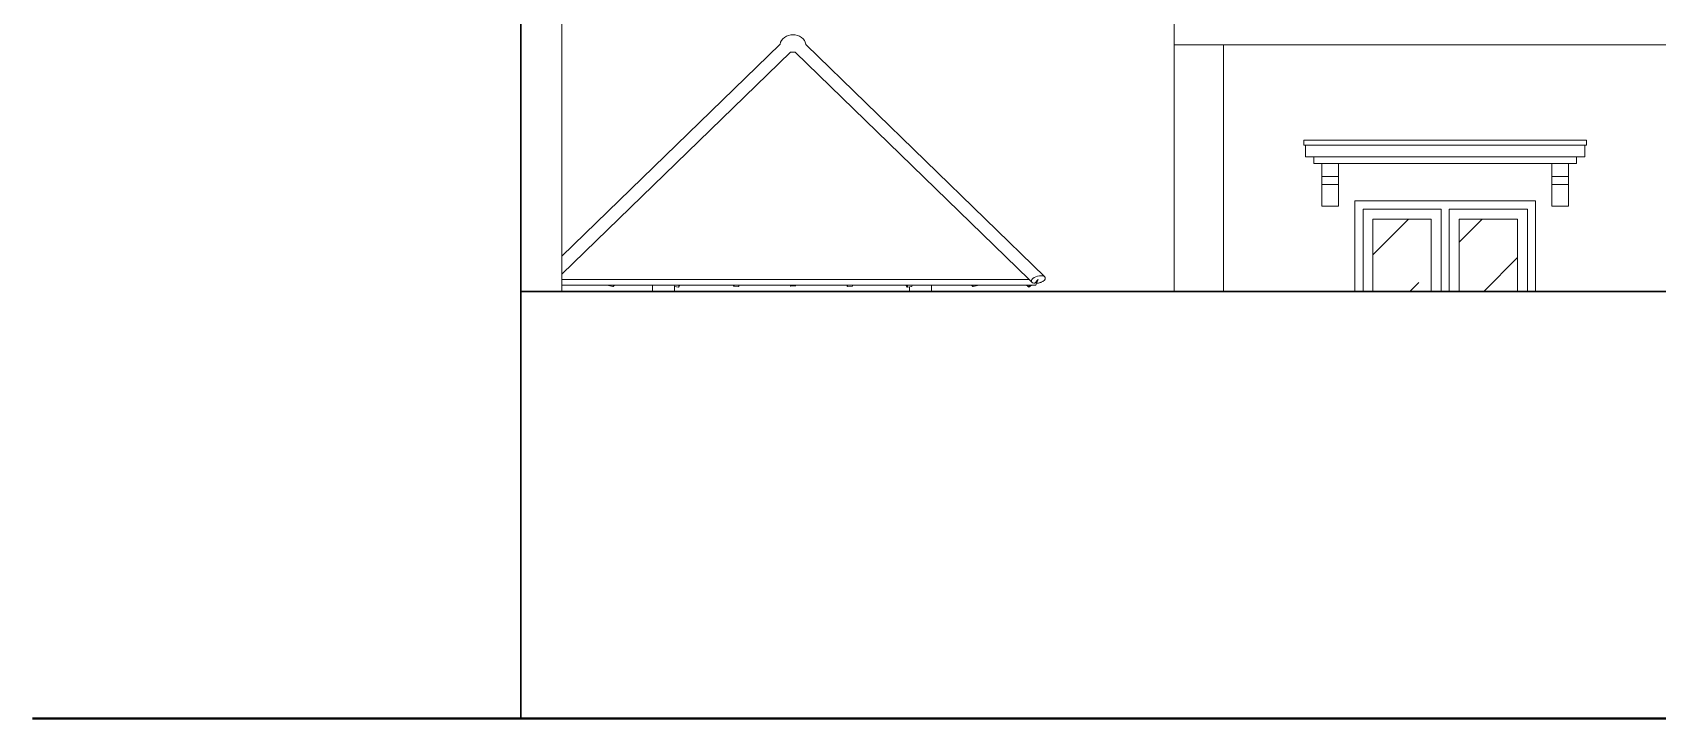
# Model space of a CAD drawing. Header units: millimetres. Extents: x -667 to -468, y -723 to -475.
# Drawn here: x -626.28 to -616.39, y -496.04 to -491.87 of the extents above; entities that cross this region are included whole.
import ezdxf

# ---------------------------------------------------------------- set-up
doc = ezdxf.new("R2010")
doc.units = ezdxf.units.MM
doc.layers.get('0').update_dxf_attribs({"lineweight": 9})
doc.layers.add('dinding', color=36, linetype='Continuous', lineweight=9)
doc.layers.add('NOTASI', color=250, linetype='Continuous', lineweight=5)

msp = doc.modelspace()

# ---------------------------------------------------------------- hatches: boundary and pattern name
at = {"layer": 'NOTASI'}
h = msp.add_hatch(dxfattribs=at)
h.set_pattern_fill('ANSI35', color=256, scale=0.1, style=0)
h.set_pattern_definition([(45, (-2e-12, -1.7216), (-0.4490128, 0.4490128), []), (45, (0.449, -1.7216), (-0.4490128, 0.4490128), [0.79375, -0.15875, 0, -0.15875])])
h.paths.add_polyline_path([(-617.2418, -493.0049), (-617.5968, -493.0049), (-617.5968, -493.4449), (-617.2418, -493.4449)])
h.paths.add_polyline_path([(-617.7668, -493.0049), (-618.1218, -493.0049), (-618.1218, -493.4449), (-617.7668, -493.4449)])

# ---------------------------------------------------------------- linework, layer by layer
at = {"lineweight": 40}
msp.add_line((-626.2785, -496.0449), (-599.7219, -496.0449), dxfattribs=at)
at = {"lineweight": 30}
for points in [[(-621.7568, -486.5949), (-623.3068, -486.5949), (-623.3068, -490.0449), (-623.3318, -490.0449), (-623.3318, -490.1449), (-623.3068, -490.1449), (-623.3068, -496.0449)], [(-604.0118, -494.4449), (-609.1203, -494.4449), (-609.1203, -493.4449), (-623.3068, -493.4449)]]:
    msp.add_lwpolyline(points, dxfattribs=at)
at = {"layer": 'dinding'}
for p, q in [((-623.3068, -496.0449), (-623.3068, -491.0449)), ((-623.0568, -493.2316), (-623.0568, -491.5449)), ((-619.3318, -491.9449), (-619.3318, -491.5449)), ((-621.7298, -491.942), (-623.0568, -493.2316)), ((-621.7295, -491.9398), (-621.7298, -491.942)), ((-621.7275, -491.9398), (-621.7298, -491.942)), ((-621.7259, -491.9283), (-621.7295, -491.9398)), ((-621.72, -491.9176), (-621.7259, -491.9283)), ((-621.712, -491.9079), (-621.72, -491.9176)), ((-621.7022, -491.8995), (-621.712, -491.9079)), ((-621.6908, -491.8927), (-621.7022, -491.8995)), ((-621.6781, -491.8877), (-621.6908, -491.8927)), ((-621.6647, -491.8846), (-621.6781, -491.8877)), ((-621.6644, -491.8846), (-621.6647, -491.8846)), ((-621.6644, -491.8846), (-621.6371, -491.8846)), ((-621.6369, -491.8846), (-621.6371, -491.8846)), ((-621.6234, -491.8877), (-621.6369, -491.8846)), ((-621.6108, -491.8927), (-621.6234, -491.8877)), ((-621.5993, -491.8995), (-621.6108, -491.8927)), ((-621.5895, -491.9079), (-621.5993, -491.8995)), ((-621.5815, -491.9176), (-621.5895, -491.9079)), ((-621.5756, -491.9283), (-621.5815, -491.9176)), ((-621.572, -491.9398), (-621.5756, -491.9283)), ((-621.5735, -491.9431), (-621.5714, -491.9451)), ((-621.5714, -491.9451), (-621.572, -491.9398)), ((-621.5714, -491.9451), (-620.1182, -493.3574)), ((-619.3318, -491.9449), (-619.0318, -491.9449)), ((-619.3318, -493.4449), (-619.3318, -491.9449)), ((-619.0318, -493.4449), (-619.0318, -491.9449)), ((-619.0318, -491.9449), (-617.8295, -491.9449)), ((-617.8295, -491.9449), (-616.3318, -491.9449)), ((-622.2235, -492.5304), (-621.6659, -491.9885)), ((-621.6659, -491.9885), (-621.6387, -491.9885)), ((-621.6387, -491.9885), (-621.6383, -491.9889)), ((-621.6383, -491.9889), (-620.2139, -493.3733)), ((-623.0568, -493.3402), (-622.2241, -492.5309)), ((-618.5418, -492.556), (-618.5418, -492.5255)), ((-618.5418, -492.5255), (-616.8218, -492.5255)), ((-618.5418, -492.556), (-618.5318, -492.556)), ((-618.5318, -492.6255), (-618.5318, -492.556)), ((-618.5318, -492.556), (-616.8318, -492.556)), ((-616.8318, -492.6255), (-616.8318, -492.556)), ((-616.8318, -492.556), (-616.8218, -492.556)), ((-616.8218, -492.556), (-616.8218, -492.5255)), ((-618.5318, -492.6255), (-618.481, -492.6255)), ((-618.481, -492.6255), (-618.481, -492.6664)), ((-618.481, -492.6255), (-616.8825, -492.6255)), ((-616.8825, -492.6255), (-616.8825, -492.6664)), ((-616.8825, -492.6255), (-616.8318, -492.6255)), ((-618.481, -492.6664), (-618.4318, -492.6664)), ((-618.4318, -492.7455), (-618.4318, -492.6664)), ((-618.4318, -492.6664), (-618.3318, -492.6664)), ((-618.4318, -492.7455), (-618.3318, -492.7455)), ((-618.4318, -492.7455), (-618.4318, -492.7955)), ((-618.3318, -492.7455), (-618.3318, -492.6664)), ((-618.3318, -492.6664), (-617.0318, -492.6664)), ((-618.3318, -492.7455), (-618.3318, -492.7955)), ((-617.0318, -492.7455), (-617.0318, -492.6664)), ((-617.0318, -492.6664), (-616.9318, -492.6664)), ((-617.0318, -492.7455), (-616.9318, -492.7455)), ((-617.0318, -492.7455), (-617.0318, -492.7955)), ((-616.9318, -492.7455), (-616.9318, -492.6664)), ((-616.9318, -492.6664), (-616.8825, -492.6664)), ((-616.9318, -492.7455), (-616.9318, -492.7955)), ((-618.4318, -492.9255), (-618.4318, -492.7955)), ((-618.4318, -492.7955), (-618.3318, -492.7955)), ((-618.3318, -492.9255), (-618.3318, -492.7955)), ((-617.0318, -492.9255), (-617.0318, -492.7955)), ((-617.0318, -492.7955), (-616.9318, -492.7955)), ((-616.9318, -492.9255), (-616.9318, -492.7955)), ((-618.3318, -492.9255), (-618.4318, -492.9255)), ((-618.2318, -493.4449), (-618.2318, -492.8949)), ((-618.2318, -492.8949), (-617.1318, -492.8949)), ((-618.1818, -492.9449), (-618.1818, -493.4449)), ((-617.7068, -492.9449), (-618.1818, -492.9449)), ((-617.7068, -493.4449), (-617.7068, -492.9449)), ((-617.1818, -492.9449), (-617.6568, -492.9449)), ((-617.6568, -493.4449), (-617.6568, -492.9449)), ((-617.1818, -493.4449), (-617.1818, -492.9449)), ((-617.1318, -493.4449), (-617.1318, -492.8949)), ((-616.9318, -492.9255), (-617.0318, -492.9255)), ((-617.7668, -493.0049), (-618.1218, -493.0049)), ((-618.1218, -493.0049), (-618.1218, -493.4449)), ((-617.7668, -493.4449), (-617.7668, -493.0049)), ((-617.2418, -493.0049), (-617.5968, -493.0049)), ((-617.5968, -493.0049), (-617.5968, -493.4449)), ((-617.2418, -493.4449), (-617.2418, -493.0049)), ((-623.0568, -493.3402), (-623.0568, -493.2316)), ((-623.0568, -493.3733), (-623.0568, -493.3402)), ((-623.3068, -493.4449), (-622.5053, -493.4449)), ((-623.0568, -493.3733), (-620.2139, -493.3733)), ((-623.0568, -493.4073), (-623.0568, -493.3733)), ((-622.7736, -493.4073), (-623.0568, -493.4073)), ((-623.0568, -493.4449), (-623.0568, -493.4073)), ((-623.0568, -493.4449), (-622.5053, -493.4449)), ((-622.7736, -493.4073), (-622.7734, -493.409)), ((-622.7736, -493.4073), (-622.772, -493.4073)), ((-622.7734, -493.409), (-622.772, -493.4073)), ((-622.7734, -493.409), (-622.7472, -493.4164)), ((-622.772, -493.4073), (-622.7707, -493.4073)), ((-622.7707, -493.4073), (-622.7705, -493.409)), ((-622.7707, -493.4073), (-622.7454, -493.4073)), ((-622.7705, -493.409), (-622.7467, -493.4157)), ((-622.7472, -493.4164), (-622.7467, -493.4157)), ((-622.7467, -493.4157), (-622.7444, -493.4164)), ((-622.7444, -493.4164), (-622.7454, -493.4073)), ((-622.7454, -493.4073), (-622.7371, -493.4073)), ((-622.7444, -493.4164), (-622.7371, -493.4073)), ((-622.5053, -493.4073), (-622.7371, -493.4073)), ((-622.5053, -493.4449), (-622.5053, -493.4073)), ((-622.5053, -493.4073), (-622.3731, -493.4073)), ((-622.5053, -493.4449), (-622.3713, -493.4449)), ((-622.3731, -493.4073), (-622.3722, -493.4145)), ((-622.3731, -493.4073), (-622.3457, -493.4073)), ((-622.3722, -493.4145), (-622.3713, -493.4146)), ((-622.3713, -493.4151), (-622.3713, -493.4146)), ((-622.3713, -493.4146), (-622.3469, -493.4187)), ((-622.3713, -493.4151), (-622.3472, -493.4191)), ((-622.3713, -493.4449), (-622.3713, -493.4151)), ((-622.3713, -493.4449), (-620.9413, -493.4449)), ((-622.3472, -493.4191), (-622.3469, -493.4187)), ((-622.3469, -493.4187), (-622.3443, -493.4191)), ((-622.3443, -493.4191), (-622.3457, -493.4073)), ((-622.3457, -493.4073), (-622.3383, -493.4073)), ((-622.3443, -493.4191), (-622.3383, -493.4073)), ((-622.0131, -493.4073), (-622.3383, -493.4073)), ((-622.0131, -493.4073), (-622.0122, -493.4144)), ((-622.0131, -493.4073), (-622.0105, -493.4073)), ((-622.0122, -493.4144), (-622.0105, -493.4073)), ((-622.0122, -493.4144), (-621.9832, -493.4162)), ((-622.0105, -493.4073), (-622.0103, -493.4073)), ((-622.0103, -493.4073), (-622.0094, -493.4144)), ((-622.0103, -493.4073), (-621.9815, -493.4073)), ((-622.0094, -493.4144), (-621.9832, -493.416)), ((-621.9832, -493.4162), (-621.9832, -493.416)), ((-621.9832, -493.416), (-621.9804, -493.4162)), ((-621.9804, -493.4162), (-621.9815, -493.4073)), ((-621.9815, -493.4073), (-621.9782, -493.4073)), ((-621.9804, -493.4162), (-621.9782, -493.4073)), ((-621.6663, -493.4073), (-621.9782, -493.4073)), ((-621.6663, -493.4115), (-621.6663, -493.4073)), ((-621.6663, -493.4073), (-621.6653, -493.4073)), ((-621.6648, -493.4116), (-621.6663, -493.4115)), ((-621.6653, -493.4073), (-621.6648, -493.4116)), ((-621.6653, -493.4073), (-621.6358, -493.4073)), ((-621.6648, -493.4116), (-621.6646, -493.4127)), ((-621.6646, -493.4127), (-621.6508, -493.4122)), ((-621.6508, -493.4122), (-621.6369, -493.4116)), ((-621.6369, -493.4127), (-621.6508, -493.4122)), ((-621.6368, -493.4116), (-621.6369, -493.4127)), ((-621.6369, -493.4127), (-621.6369, -493.4116)), ((-621.6369, -493.4116), (-621.6368, -493.4116)), ((-621.6368, -493.4116), (-621.6353, -493.4115)), ((-621.6353, -493.4115), (-621.6358, -493.4073)), ((-621.6358, -493.4073), (-621.6353, -493.4073)), ((-621.6353, -493.4115), (-621.6353, -493.4073)), ((-621.3234, -493.4073), (-621.6353, -493.4073)), ((-621.3212, -493.4162), (-621.3234, -493.4073)), ((-621.3234, -493.4073), (-621.3205, -493.4073)), ((-621.3183, -493.416), (-621.3212, -493.4162)), ((-621.3183, -493.416), (-621.3205, -493.4073)), ((-621.3205, -493.4073), (-621.3172, -493.4073)), ((-621.3183, -493.4162), (-621.3172, -493.4073)), ((-621.2893, -493.4144), (-621.3183, -493.4162)), ((-621.3183, -493.4162), (-621.3183, -493.416)), ((-621.3172, -493.4073), (-621.2884, -493.4073)), ((-621.2884, -493.4073), (-621.2893, -493.4144)), ((-620.9632, -493.4073), (-621.2884, -493.4073)), ((-620.9572, -493.4191), (-620.9632, -493.4073)), ((-620.9632, -493.4073), (-620.9604, -493.4073)), ((-620.9546, -493.4187), (-620.9604, -493.4073)), ((-620.9604, -493.4073), (-620.9529, -493.4073)), ((-620.9546, -493.4187), (-620.9572, -493.4191)), ((-620.9544, -493.4191), (-620.9546, -493.4187)), ((-620.9544, -493.4191), (-620.9529, -493.4073)), ((-620.9413, -493.4169), (-620.9544, -493.4191)), ((-620.9529, -493.4073), (-620.9256, -493.4073)), ((-620.9264, -493.4145), (-620.9413, -493.4169)), ((-620.9413, -493.4449), (-620.9413, -493.4169)), ((-620.9413, -493.4449), (-620.8073, -493.4449)), ((-620.9256, -493.4073), (-620.9264, -493.4145)), ((-620.9256, -493.4073), (-620.8073, -493.4073)), ((-620.8073, -493.4449), (-620.8073, -493.4073)), ((-620.5644, -493.4073), (-620.8073, -493.4073)), ((-620.8073, -493.4449), (-619.3318, -493.4449)), ((-620.5572, -493.4164), (-620.5644, -493.4073)), ((-620.5644, -493.4073), (-620.5616, -493.4073)), ((-620.5548, -493.4157), (-620.5616, -493.4073)), ((-620.5616, -493.4073), (-620.5533, -493.4073)), ((-620.5548, -493.4157), (-620.5572, -493.4164)), ((-620.5543, -493.4164), (-620.5548, -493.4157)), ((-620.5543, -493.4164), (-620.5533, -493.4073)), ((-620.5281, -493.409), (-620.5543, -493.4164)), ((-620.5533, -493.4073), (-620.528, -493.4073)), ((-620.528, -493.4073), (-620.5281, -493.409)), ((-620.2297, -493.4073), (-620.528, -493.4073)), ((-620.2279, -493.409), (-620.2297, -493.4073)), ((-620.2297, -493.4073), (-620.2257, -493.4073)), ((-620.2257, -493.4073), (-620.2279, -493.409)), ((-620.2279, -493.409), (-620.2279, -493.409)), ((-620.2279, -493.409), (-620.2214, -493.4137)), ((-620.2224, -493.4144), (-620.2279, -493.409)), ((-620.2257, -493.4073), (-620.206, -493.4073)), ((-620.2214, -493.4137), (-620.2224, -493.4145)), ((-620.2224, -493.4144), (-620.2224, -493.4145)), ((-620.2224, -493.4145), (-620.2148, -493.4191)), ((-620.2214, -493.4137), (-620.2176, -493.4164)), ((-620.2176, -493.4164), (-620.206, -493.4073)), ((-620.2148, -493.4191), (-620.1994, -493.4073)), ((-620.2139, -493.3733), (-620.1975, -493.3891)), ((-620.206, -493.4073), (-620.1994, -493.4073)), ((-620.2, -493.3785), (-620.2002, -493.3842)), ((-620.2002, -493.3842), (-620.1975, -493.3891)), ((-620.1969, -493.3724), (-620.2, -493.3785)), ((-620.1728, -493.4073), (-620.1994, -493.4073)), ((-620.1975, -493.3891), (-620.1922, -493.393)), ((-620.1912, -493.3664), (-620.1969, -493.3724)), ((-620.1922, -493.393), (-620.1845, -493.3955)), ((-620.1832, -493.3609), (-620.1912, -493.3664)), ((-620.1845, -493.3955), (-620.1786, -493.3961)), ((-620.1734, -493.3562), (-620.1832, -493.3609)), ((-620.1579, -493.3733), (-620.1786, -493.3961)), ((-620.1626, -493.3527), (-620.1734, -493.3562)), ((-620.1679, -493.3961), (-620.1728, -493.4073)), ((-620.1579, -493.3733), (-620.1679, -493.3961)), ((-620.1679, -493.3961), (-620.1643, -493.3959)), ((-620.1643, -493.3959), (-620.1627, -493.3957)), ((-620.1627, -493.3957), (-620.1572, -493.3946)), ((-620.1613, -493.3955), (-620.1627, -493.3957)), ((-620.1515, -493.3506), (-620.1626, -493.3527)), ((-620.1572, -493.3946), (-620.1613, -493.3955)), ((-620.1572, -493.3946), (-620.1531, -493.3938)), ((-620.1531, -493.3938), (-620.1517, -493.3933)), ((-620.1517, -493.3933), (-620.1463, -493.3916)), ((-620.1502, -493.393), (-620.1517, -493.3933)), ((-620.1408, -493.35), (-620.1515, -493.3506)), ((-620.1463, -493.3916), (-620.1502, -493.393)), ((-620.1463, -493.3916), (-620.1424, -493.3903)), ((-620.1424, -493.3903), (-620.141, -493.3897)), ((-620.141, -493.3897), (-620.1362, -493.3873)), ((-620.1396, -493.3891), (-620.141, -493.3897)), ((-620.1313, -493.351), (-620.1408, -493.35)), ((-620.1362, -493.3873), (-620.1396, -493.3891)), ((-620.1362, -493.3873), (-620.1326, -493.3856)), ((-620.1326, -493.3856), (-620.1315, -493.3849)), ((-620.1315, -493.3849), (-620.1275, -493.3821)), ((-620.1303, -493.3842), (-620.1315, -493.3849)), ((-620.1236, -493.3535), (-620.1313, -493.351)), ((-620.1275, -493.3821), (-620.1303, -493.3842)), ((-620.1275, -493.3821), (-620.1246, -493.3801)), ((-620.1246, -493.3801), (-620.1238, -493.3793)), ((-620.1238, -493.3793), (-620.121, -493.3763)), ((-620.1228, -493.3785), (-620.1238, -493.3793)), ((-620.1182, -493.3574), (-620.1236, -493.3535)), ((-620.121, -493.3763), (-620.1228, -493.3785)), ((-620.121, -493.3763), (-620.1189, -493.3741)), ((-620.1189, -493.3741), (-620.1185, -493.3733)), ((-620.1185, -493.3733), (-620.1169, -493.3703)), ((-620.1178, -493.3724), (-620.1185, -493.3733)), ((-620.1173, -493.3592), (-620.1182, -493.3574)), ((-620.1169, -493.3703), (-620.1178, -493.3724)), ((-620.1173, -493.3592), (-620.116, -493.3609)), ((-620.1159, -493.3617), (-620.1173, -493.3592)), ((-620.1169, -493.3703), (-620.1158, -493.368)), ((-620.116, -493.3609), (-620.1159, -493.3617)), ((-620.1156, -493.3624), (-620.1159, -493.3617)), ((-620.1158, -493.3673), (-620.1157, -493.3644)), ((-620.1154, -493.3664), (-620.1158, -493.3673)), ((-620.1158, -493.368), (-620.1158, -493.3673)), ((-620.1157, -493.3644), (-620.1156, -493.3624)), ((-620.1157, -493.3644), (-620.1154, -493.3664)), ((-619.3318, -493.4449), (-619.0318, -493.4449)), ((-619.0318, -493.4449), (-618.2318, -493.4449)), ((-618.2318, -493.4449), (-618.1818, -493.4449)), ((-618.1818, -493.4449), (-618.1218, -493.4449)), ((-618.1218, -493.4449), (-617.7668, -493.4449)), ((-617.7668, -493.4449), (-617.7068, -493.4449)), ((-617.7068, -493.4449), (-617.6568, -493.4449)), ((-617.6568, -493.4449), (-617.5968, -493.4449)), ((-617.5968, -493.4449), (-617.2418, -493.4449)), ((-617.2418, -493.4449), (-617.1818, -493.4449)), ((-617.1818, -493.4449), (-617.1318, -493.4449)), ((-617.1318, -493.4449), (-616.3318, -493.4449))]:
    msp.add_line(p, q, dxfattribs=at)

doc.saveas('drawing.dxf')
